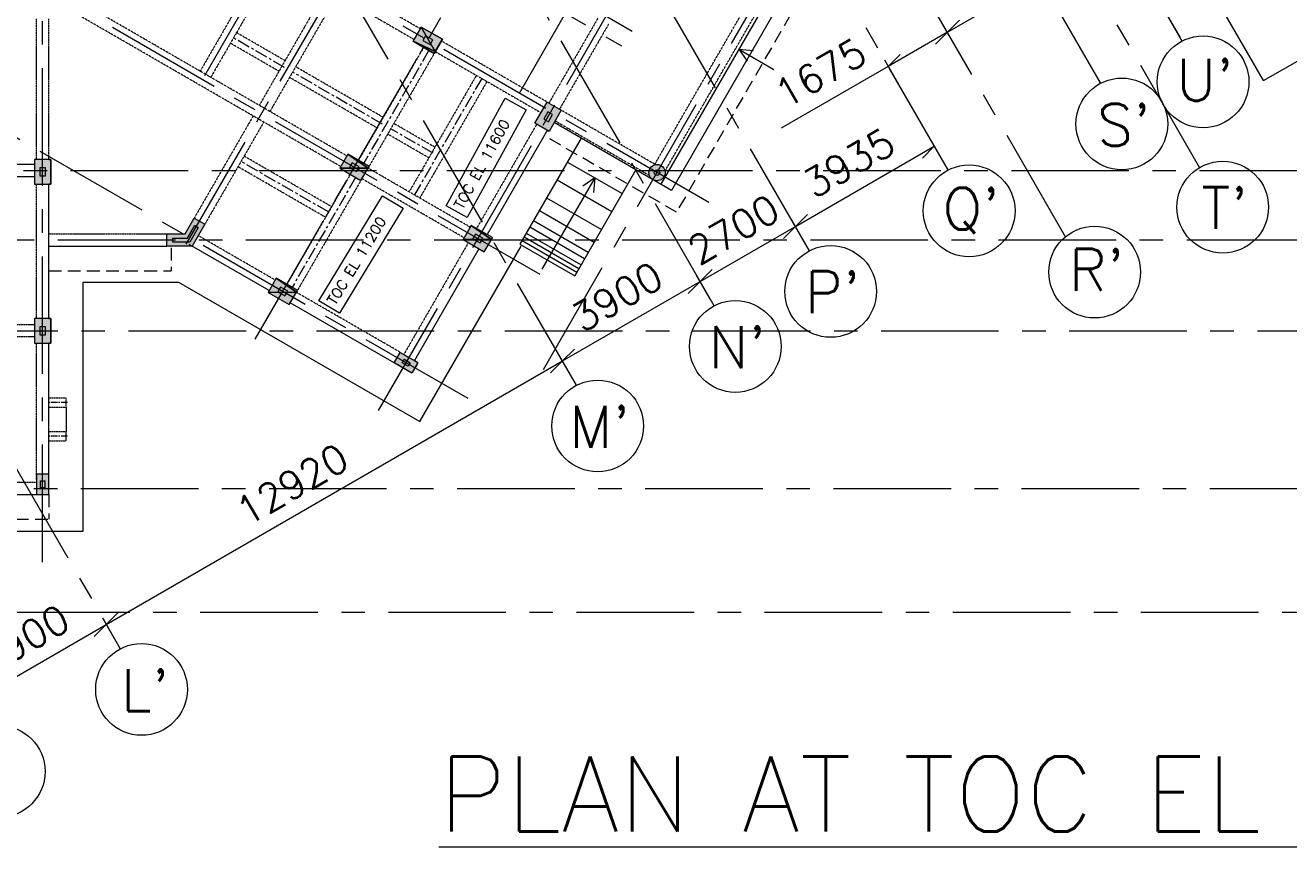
# Model space of a CAD drawing. Header units: millimetres. Extents: x 340192 to 549303, y -616317 to -538642.
# Drawn here: x 455015 to 458373, y -589367 to -587185 of the extents above; entities that cross this region are included whole.
import ezdxf
from ezdxf.enums import TextEntityAlignment as Align
from ezdxf.lldxf.tags import DXFTag

# ---------------------------------------------------------------- set-up
doc = ezdxf.new("R2010")
doc.units = ezdxf.units.MM
doc.header["$LTSCALE"] = 250
doc.header["$MEASUREMENT"] = 0
for name, pattern in [('( Center )', [2, 1.25, -0.25, 0.25, -0.25]), ('__CENTER__0', [2000, 1250, -250, 250, -250]), ('__HIDDEN__2', [375, 250, -125]), ('__HIDDEN__3', [375, 250, -125]), ('HIDDEN', [375, 250, -125]), ('HIDDENX2', [0.75, 0.5, -0.25])]:
    doc.linetypes.add(name, pattern=pattern)
doc.layers.get('DEFPOINTS').update_dxf_attribs({"lineweight": 0})
for name, color, linetype, lineweight in [('AR-PLTH-PROTCN', 5, 'Continuous', 0), ('AR-PROJ-ABV', 4, 'HIDDENX2', 0), ('CIVIL_SHADE', 25, 'Continuous', 0), ('CV-AB-CJ', 2, 'Continuous', 0), ('CV-AB-TITLE', 6, 'Continuous', 0), ('CV-CB-BEAM', 7, 'Continuous', 0), ('CV-CB-CIVIL', 70, 'Continuous', 0), ('CV-CB-COLUMN', 3, 'Continuous', 0), ('CV-CB-SHADE', 25, 'Continuous', 0), ('CV-COL', 3, 'Continuous', 0), ('CV-ELE', 4, 'Continuous', 0), ('CV-GRID_LINE', 8, 'CENTER', 0), ('CV-GRID_NO', 6, 'Continuous', 0), ('CV-MISC', 3, 'Continuous', 0)]:
    doc.layers.add(name, color=color, linetype=linetype, lineweight=lineweight)
doc.styles.add('ROMANS', font='romans.shx')
doc.styles.add('ROMANS_0', font='romans.shx')
doc.styles.add('SIMPLEX', font='romans.shx')
doc.styles.add('Style-romans', font='romans.shx')
tags = doc.linetypes.add('CENTER', pattern=[2, 1.25, -0.25, 0.25, -0.25]).pattern_tags.tags
tags[10:11] = [DXFTag(74, 4), DXFTag(75, 0), DXFTag(340, '0'), DXFTag(46, 1.0), DXFTag(50, 0.0), DXFTag(44, 0.0), DXFTag(45, 0.0)]
tags[8:9] = [DXFTag(74, 4), DXFTag(75, 0), DXFTag(340, '0'), DXFTag(46, 1.0), DXFTag(50, 0.0), DXFTag(44, 0.0), DXFTag(45, 0.0)]
tags[6:7] = [DXFTag(74, 4), DXFTag(75, 0), DXFTag(340, '0'), DXFTag(46, 1.0), DXFTag(50, 0.0), DXFTag(44, 0.0), DXFTag(45, 0.0)]
tags[4:5] = [DXFTag(74, 4), DXFTag(75, 0), DXFTag(340, '0'), DXFTag(46, 1.0), DXFTag(50, 0.0), DXFTag(44, 0.0), DXFTag(45, 0.0)]
doc.dimstyles.new('.15', dxfattribs={"dimtxt": 75, "dimasz": 0.00015, "dimexe": 18.75, "dimexo": 18.75, "dimgap": 37.5, "dimtad": 1, "dimdec": 0, "dimlfac": 9.227778, "dimzin": 0, "dimdsep": 46, "dimtxsty": 'ROMANS_0', "dimblk": 'TICK', "dimcen": 60, "dimclrd": 2, "dimclre": 2, "dimclrt": 3, "dimadec": 0, "dimazin": 0, "dimtfac": 1, "dimtdec": 0, "dimtofl": 0, "dimtmove": 0, "dimatfit": 3, "dimldrblk": 'TICK', "dimfxl": 1, "dimtolj": 1, "dimtzin": 0, "dimlwd": -1, "dimlwe": -1, "dimarcsym": 0})

# ---------------------------------------------------------------- blocks, each defined once
blk = doc.blocks.new('TICK')
at = {"color": 3}
blk.add_line((-289777.747, -77645.713), (0, 0), dxfattribs=at)
blk = doc.blocks.new('*D237')
at = {"layer": 'CV-CB-SHADE', "color": 2, "transparency": 16777216}
for p, q in [((454864.5, -588987.7), (455230.4, -588776.4)), ((455249.2, -588809), (455221, -588760.2)), ((454883.3, -589020.2), (454855.1, -588971.4))]:
    blk.add_line(p, q, dxfattribs=at)
at = {"layer": 'DEFPOINTS', "color": 0, "transparency": 16777216}
for p in [(455230.4, -588776.4), (455258.6, -588825.2), (454892.7, -589036.4)]:
    blk.add_point(p, dxfattribs=at)
at = {"layer": 'CV-CB-SHADE', "color": 2, "transparency": 16777216, "xscale": 0.00015, "yscale": 0.00015, "zscale": 0.00015}
for p, rotation in [((455230.4, -588776.4), 30.00000000006324), ((454864.5, -588987.7), 210.0000000000632)]:
    blk.add_blockref('TICK', p, dxfattribs=dict(at, rotation=rotation))
at = {"layer": 'CV-CB-SHADE', "color": 3, "transparency": 16777216, "insert": (455011.1, -588816.4), "char_height": 75, "attachment_point": 5, "rotation": 30, "style": 'ROMANS_0'}
blk.add_mtext('\\A1;3900', dxfattribs=at)
blk = doc.blocks.new('*D238')
at = {"layer": 'CV-CB-SHADE', "color": 2, "transparency": 16777216}
for p, q in [((455230.4, -588776.3), (456442.5, -588076.5)), ((456463.8, -588113.3), (456433.2, -588060.2)), ((455251.6, -588813.2), (455221, -588760.1))]:
    blk.add_line(p, q, dxfattribs=at)
at = {"layer": 'DEFPOINTS', "color": 0, "transparency": 16777216}
for p in [(456442.5, -588076.5), (456473.2, -588129.6), (455261, -588829.4)]:
    blk.add_point(p, dxfattribs=at)
at = {"layer": 'CV-CB-SHADE', "color": 2, "transparency": 16777216, "xscale": 0.00015, "yscale": 0.00015, "zscale": 0.00015}
for p, rotation in [((456442.5, -588076.5), 30.00000000006295), ((455230.4, -588776.3), 210.0000000000629)]:
    blk.add_blockref('TICK', p, dxfattribs=dict(at, rotation=rotation))
at = {"layer": 'CV-CB-SHADE', "color": 3, "transparency": 16777216, "insert": (455724.3, -588404.5), "char_height": 75, "attachment_point": 5, "rotation": 30, "style": 'ROMANS_0'}
blk.add_mtext('\\A1;12920', dxfattribs=at)
blk = doc.blocks.new('*D239')
at = {"layer": 'CV-CB-SHADE', "color": 0, "transparency": 16777216}
blk.add_line((456442.6, -588076.6), (456808.5, -587865.3), dxfattribs=at)
at = {"layer": 'CV-CB-SHADE', "color": 2, "transparency": 16777216}
for p, q in [((456836.4, -587913.7), (456799.1, -587849.1)), ((456470.5, -588124.9), (456433.2, -588060.3))]:
    blk.add_line(p, q, dxfattribs=at)
at = {"layer": 'DEFPOINTS', "color": 0, "transparency": 16777216}
for p in [(456808.5, -587865.3), (456845.8, -587929.9), (456479.9, -588141.2)]:
    blk.add_point(p, dxfattribs=at)
at = {"layer": 'CV-CB-SHADE', "color": 0, "transparency": 16777216, "xscale": 0.00015, "yscale": 0.00015, "zscale": 0.00015}
for p, rotation in [((456808.5, -587865.3), 30.00000000006139), ((456442.6, -588076.6), 210.0000000000614)]:
    blk.add_blockref('TICK', p, dxfattribs=dict(at, rotation=rotation))
at = {"layer": 'CV-CB-SHADE', "color": 3, "transparency": 16777216, "insert": (456588, -587906), "char_height": 75, "attachment_point": 5, "rotation": 30, "style": 'ROMANS_0'}
blk.add_mtext('\\A1;3900', dxfattribs=at)
blk = doc.blocks.new('*D240')
at = {"layer": 'CV-CB-SHADE', "color": 2, "transparency": 16777216}
for p, q in [((457089.7, -587767.4), (457052.4, -587702.8)), ((456836.4, -587913.7), (456799.1, -587849.1))]:
    blk.add_line(p, q, dxfattribs=at)
at = {"layer": 'CV-CB-SHADE', "color": 0, "transparency": 16777216}
blk.add_line((456808.5, -587865.3), (457061.8, -587719.1), dxfattribs=at)
at = {"layer": 'DEFPOINTS', "color": 0, "transparency": 16777216}
for p in [(457061.8, -587719.1), (457099.1, -587783.7), (456845.8, -587929.9)]:
    blk.add_point(p, dxfattribs=at)
at = {"layer": 'CV-CB-SHADE', "color": 0, "transparency": 16777216, "xscale": 0.00015, "yscale": 0.00015, "zscale": 0.00015}
for p, rotation in [((457061.8, -587719.1), 29.99999999837793), ((456808.5, -587865.3), 209.999999998378)]:
    blk.add_blockref('TICK', p, dxfattribs=dict(at, rotation=rotation))
at = {"layer": 'CV-CB-SHADE', "color": 3, "transparency": 16777216, "insert": (456897.7, -587727.2), "char_height": 75, "attachment_point": 5, "rotation": 30, "style": 'ROMANS_0'}
blk.add_mtext('\\A1;2700', dxfattribs=at)
blk = doc.blocks.new('*D241')
at = {"layer": 'CV-CB-SHADE', "color": 0, "transparency": 16777216}
blk.add_line((457061.8, -587719.1), (457431, -587505.9), dxfattribs=at)
at = {"layer": 'CV-CB-SHADE', "color": 2, "transparency": 16777216}
for p, q in [((457458.9, -587554.3), (457421.6, -587489.7)), ((457089.7, -587767.4), (457052.4, -587702.8))]:
    blk.add_line(p, q, dxfattribs=at)
at = {"layer": 'DEFPOINTS', "color": 0, "transparency": 16777216}
for p in [(457431, -587505.9), (457468.3, -587570.5), (457099.1, -587783.7)]:
    blk.add_point(p, dxfattribs=at)
at = {"layer": 'CV-CB-SHADE', "color": 0, "transparency": 16777216, "xscale": 0.00015, "yscale": 0.00015, "zscale": 0.00015}
for p, rotation in [((457431, -587505.9), 29.99999999837793), ((457061.8, -587719.1), 209.999999998378)]:
    blk.add_blockref('TICK', p, dxfattribs=dict(at, rotation=rotation))
at = {"layer": 'CV-CB-SHADE', "color": 3, "transparency": 16777216, "insert": (457204.1, -587550.3), "char_height": 75, "attachment_point": 5, "rotation": 30, "style": 'ROMANS_0'}
blk.add_mtext('\\A1;3935', dxfattribs=at)
blk = doc.blocks.new('*D242')
at = {"layer": 'CV-CB-SHADE', "color": 0, "transparency": 16777216}
for p, q in [((457465.7, -587203.1), (457308.5, -587293.8)), ((457308.5, -587293.8), (457023.8, -587458.2))]:
    blk.add_line(p, q, dxfattribs=at)
at = {"layer": 'CV-CB-SHADE', "color": 2, "transparency": 16777216}
for p, q in [((457493.6, -587251.5), (457456.3, -587186.9)), ((457336.5, -587342.2), (457299.2, -587277.6))]:
    blk.add_line(p, q, dxfattribs=at)
at = {"layer": 'DEFPOINTS', "color": 0, "transparency": 16777216}
for p in [(457465.7, -587203.1), (457503, -587267.7), (457345.8, -587358.4)]:
    blk.add_point(p, dxfattribs=at)
at = {"layer": 'CV-CB-SHADE', "color": 0, "transparency": 16777216, "xscale": 0.00015, "yscale": 0.00015, "zscale": 0.00015}
for p, rotation in [((457465.7, -587203.1), 29.99999999837793), ((457308.5, -587293.8), 209.999999998378)]:
    blk.add_blockref('TICK', p, dxfattribs=dict(at, rotation=rotation))
at = {"layer": 'CV-CB-SHADE', "color": 3, "transparency": 16777216, "insert": (457128.6, -587311.1), "char_height": 75, "attachment_point": 5, "rotation": 30, "style": 'ROMANS_0'}
blk.add_mtext('\\A1;1675', dxfattribs=at)
blk = doc.blocks.new('*D243')
at = {"layer": 'CV-CB-SHADE', "color": 0, "transparency": 16777216}
blk.add_line((457465.7, -587203.1), (457712.4, -587060.6), dxfattribs=at)
at = {"layer": 'CV-CB-SHADE', "color": 2, "transparency": 16777216}
for p, q in [((457740.4, -587109), (457703.1, -587044.4)), ((457493.6, -587251.5), (457456.3, -587186.9))]:
    blk.add_line(p, q, dxfattribs=at)
at = {"layer": 'DEFPOINTS', "color": 0, "transparency": 16777216}
for p in [(457712.4, -587060.6), (457749.7, -587125.3), (457503, -587267.7)]:
    blk.add_point(p, dxfattribs=at)
at = {"layer": 'CV-CB-SHADE', "color": 0, "transparency": 16777216, "xscale": 0.00015, "yscale": 0.00015, "zscale": 0.00015}
for p, rotation in [((457712.4, -587060.6), 29.99999999837793), ((457465.7, -587203.1), 209.999999998378)]:
    blk.add_blockref('TICK', p, dxfattribs=dict(at, rotation=rotation))
at = {"layer": 'CV-CB-SHADE', "color": 3, "transparency": 16777216, "insert": (457551.6, -587066.9), "char_height": 75, "attachment_point": 5, "rotation": 30, "style": 'ROMANS_0'}
blk.add_mtext('\\A1;2630', dxfattribs=at)

msp = doc.modelspace()

# ---------------------------------------------------------------- hatches: boundary and pattern name
at = {"layer": 'CIVIL_SHADE', "linetype": 'Continuous', "ltscale": 1.168052}
msp.add_hatch(color=256, dxfattribs=at).paths.add_polyline_path([(456101.99, -587259.34), (456045.7, -587226.84), (456067.37, -587189.31), (456123.66, -587221.81)])
at = {"layer": 'CV-CB-SHADE', "ltscale": 0.108333, "extrusion": (0, 0, -1)}
for points in [[(-456101.99, -587259.34), (-456123.66, -587221.81), (-456067.37, -587189.31), (-456045.7, -587226.84)], [(-456101.99, -587259.34), (-456123.66, -587221.81), (-456067.37, -587189.31), (-456045.7, -587226.84)], [(-456406.97, -587466.69), (-456439.47, -587410.39), (-456401.94, -587388.73), (-456369.44, -587445.02)], [(-455082.97, -587606.46), (-455082.97, -587541.46), (-455039.64, -587541.46), (-455039.64, -587606.46)], [(-455082.97, -587606.46), (-455082.97, -587541.46), (-455039.64, -587541.46), (-455039.64, -587606.46)], [(-455906.99, -587597.08), (-455928.66, -587559.56), (-455872.37, -587527.06), (-455850.7, -587564.58)], [(-456234.89, -587786.4), (-456256.56, -587748.87), (-456200.26, -587716.37), (-456178.6, -587753.9)], [(-455716.55, -587926.94), (-455738.22, -587889.41), (-455681.92, -587856.91), (-455660.26, -587894.44)], [(-455082.97, -588028.96), (-455082.97, -587963.96), (-455039.64, -587963.96), (-455039.64, -588028.96)], [(-455082.97, -588028.96), (-455082.97, -587963.96), (-455039.64, -587963.96), (-455039.64, -588028.96)], [(-456042.46, -588108.85), (-456058.71, -588080.71), (-456011.81, -588053.62), (-455995.56, -588081.77)], [(-455077.56, -588431.41), (-455077.56, -588377.25), (-455045.06, -588377.25), (-455045.06, -588431.41)]]:
    msp.add_hatch(color=25, dxfattribs=at).paths.add_polyline_path(points)
at = {"layer": 'CV-CB-SHADE', "ltscale": 0.000135417}
msp.add_hatch(color=25, dxfattribs=at).paths.add_polyline_path([(456715.7, -587576.13, 1), (456672.37, -587576.13, 1)])
at = {"layer": 'CV-CB-SHADE', "linetype": 'Continuous', "ltscale": 0.108333, "extrusion": (0, 0, -1)}
msp.add_hatch(color=25, dxfattribs=at).paths.add_polyline_path([(-455458.44, -587771.66), (-455492.2, -587713.2), (-455464.05, -587696.95), (-455439.68, -587739.16), (-455390.93, -587739.16), (-455390.93, -587771.66)])
msp.add_hatch(color=25, dxfattribs=at).paths.add_polyline_path([(-455458.44, -587771.66), (-455492.2, -587713.2), (-455464.05, -587696.95), (-455439.68, -587739.16), (-455390.93, -587739.16), (-455390.93, -587771.66)])

# ---------------------------------------------------------------- linework, layer by layer
at = {"layer": 'AR-PLTH-PROTCN', "color": 21, "ltscale": 0.000108333}
for p, q in [((456063.91, -588237.46, -232618.36), (456333.12, -587771.18, -232618.36)), ((455169.1, -588528.91, -232618.36), (455169.1, -587867, -232618.36)), ((455169.1, -587867, -232618.36), (455422.24, -587867, -232618.36)), ((455422.24, -587867, -232618.36), (456063.91, -588237.46, -232618.36)), ((454248.81, -588528.91, -232618.36), (455169.1, -588528.91, -232618.36))]:
    msp.add_line(p, q, dxfattribs=at)
at = {"layer": 'AR-PROJ-ABV', "linetype": '__HIDDEN__2', "ltscale": 0.000541667}
for p, q in [((457200.97, -586893.09, -232618.36), (456745.97, -587681.18, -232618.36)), ((456745.97, -587681.18, -232618.36), (456394.15, -587478.05, -232618.36)), ((455403.23, -587775.56, -232618.36), (455403.23, -587836.66, -232618.36)), ((455077.56, -587836.66, -232618.36), (455403.23, -587836.66, -232618.36)), ((455077.56, -588431.41, -232618.36), (455077.56, -588496.41, -232618.36)), ((453923.81, -588496.41, -232618.36), (455077.56, -588496.41, -232618.36))]:
    msp.add_line(p, q, dxfattribs=at)
at = {"layer": 'CV-AB-CJ', "color": 2, "ltscale": 0.108333, "elevation": -232618.36, "flags": 128}
msp.add_lwpolyline([(455452.18, -587760.83), (455407.18, -587760.83), (455407.18, -587750), (455445.93, -587750), (455465.31, -587716.44), (455474.69, -587721.85), (455452.18, -587760.83)], dxfattribs=at)
at = {"layer": 'CV-AB-CJ', "color": 2, "ltscale": 0.000135417}
msp.add_circle((456694.03, -587576.13, -232618.36), 7.22, dxfattribs=at)
for points in [[(456090.73, -587235.85, -232618.36), (456097.88, -587223.3, -232618.36), (456079.05, -587212.58, -232618.36), (456071.9, -587225.13, -232618.36)], [(456392.92, -587433.76, -232618.36), (456405.47, -587440.9, -232618.36), (456416.19, -587422.08, -232618.36), (456403.64, -587414.93, -232618.36)], [(455068.53, -587563.12, -232618.36), (455054.08, -587563.12, -232618.36), (455054.08, -587584.79, -232618.36), (455068.53, -587584.79, -232618.36)], [(455895.73, -587573.6, -232618.36), (455902.88, -587561.05, -232618.36), (455884.05, -587550.33, -232618.36), (455876.9, -587562.88, -232618.36)], [(456223.63, -587762.92, -232618.36), (456230.77, -587750.36, -232618.36), (456211.95, -587739.64, -232618.36), (456204.8, -587752.19, -232618.36)], [(455705.29, -587903.46, -232618.36), (455712.43, -587890.9, -232618.36), (455693.61, -587880.18, -232618.36), (455686.46, -587892.74, -232618.36)], [(455068.53, -587985.62, -232618.36), (455054.08, -587985.62, -232618.36), (455054.08, -588007.29, -232618.36), (455068.53, -588007.29, -232618.36)]]:
    msp.add_3dface(points, dxfattribs=at)
at = {"layer": 'CV-AB-CJ', "color": 2, "ltscale": 0.108333}
for points in [[(456037.66, -588081.06, -232618.36), (456032.25, -588090.44, -232618.36), (456016.61, -588081.42, -232618.36), (456022.03, -588072.03, -232618.36)], [(455055.89, -588395.29, -232618.36), (455066.72, -588395.29, -232618.36), (455066.72, -588413.38, -232618.36), (455055.89, -588413.38, -232618.36)]]:
    msp.add_3dface(points, dxfattribs=at)
at = {"layer": 'CV-CB-BEAM', "linetype": 'HIDDEN', "ltscale": 4.33333e-07}
for p, q in [((456688.09, -587553.94, -232618.36), (457061.84, -586906.58, -232618.36)), ((456715.27, -587571.85, -232618.36), (457090.94, -586921.17, -232618.36)), ((455655.88, -587001.77, -232618.36), (455479.84, -587306.69, -232618.36)), ((456064.66, -587194, -232618.36), (455717.06, -586993.31, -232618.36)), ((455684.02, -587018.02, -232618.36), (455507.98, -587322.94, -232618.36)), ((455700.81, -587021.46, -232618.36), (456048.41, -587222.14, -232618.36)), ((455815.73, -587087.81, -232618.36), (455636.98, -587397.41, -232618.36)), ((455843.88, -587104.06, -232618.36), (455665.13, -587413.66, -232618.36)), ((455853.41, -587559.89, -232618.36), (455122.55, -587137.94, -232618.36)), ((455869.66, -587531.75, -232618.36), (455138.8, -587109.79, -232618.36)), ((455045.06, -587541.46, -232618.36), (455045.06, -587167.71, -232618.36)), ((455077.56, -587541.46, -232618.36), (455077.56, -587167.71, -232618.36)), ((456536.63, -587166.27, -232618.36), (456406.63, -587391.44, -232618.36)), ((455705.51, -587278.73, -232618.36), (455576.5, -587204.25, -232618.36)), ((456564.77, -587182.52, -232618.36), (456434.77, -587407.69, -232618.36)), ((455689.26, -587306.88, -232618.36), (455560.25, -587232.4, -232618.36)), ((456401.94, -587388.73, -232618.36), (456120.95, -587226.5, -232618.36)), ((456073.84, -587243.09, -232618.36), (455900.51, -587543.31, -232618.36)), ((456104.7, -587254.64, -232618.36), (455928.66, -587559.56, -232618.36)), ((456104.7, -587254.64, -232618.36), (456385.69, -587416.87, -232618.36)), ((455966.32, -587429.32, -232618.36), (455733.65, -587294.98, -232618.36)), ((455950.07, -587457.46, -232618.36), (455717.4, -587323.13, -232618.36)), ((456214, -587317.75, -232618.36), (456035.25, -587627.35, -232618.36)), ((456242.14, -587334, -232618.36), (456063.39, -587643.6, -232618.36)), ((456688.09, -587553.94, -232618.36), (456434.77, -587407.69, -232618.36)), ((455620.73, -587425.56, -232618.36), (455464.05, -587696.95, -232618.36)), ((456423.22, -587438.54, -232618.36), (456673.5, -587583.04, -232618.36)), ((455648.88, -587441.81, -232618.36), (455492.12, -587713.33, -232618.36)), ((456087.52, -587536.82, -232618.36), (455978.22, -587473.71, -232618.36)), ((456103.77, -587508.67, -232618.36), (455994.47, -587445.57, -232618.36)), ((456374.13, -587447.73, -232618.36), (456214.34, -587724.49, -232618.36)), ((455829.28, -587666.68, -232618.36), (455596.61, -587532.35, -232618.36)), ((454687.56, -587554.01, -232618.36), (455039.64, -587554.01, -232618.36)), ((455813.03, -587694.83, -232618.36), (455580.36, -587560.49, -232618.36)), ((456197.56, -587721.06, -232618.36), (455925.95, -587564.25, -232618.36)), ((454687.56, -587586.51, -232618.36), (455039.64, -587586.51, -232618.36)), ((455045.06, -587963.96, -232618.36), (455045.06, -587606.46, -232618.36)), ((455878.84, -587580.83, -232618.36), (455707.36, -587877.85, -232618.36)), ((455906.99, -587597.08, -232618.36), (455730.95, -587902, -232618.36)), ((456181.31, -587749.21, -232618.36), (455909.7, -587592.39, -232618.36)), ((455077.56, -587739.16, -232618.36), (455390.93, -587739.16, -232618.36)), ((455679.22, -587861.6, -232618.36), (455474.69, -587743.52, -232618.36)), ((456192.67, -587762.02, -232618.36), (456021.19, -588059.04, -232618.36)), ((456011.81, -588053.62, -232618.36), (455735.51, -587894.1, -232618.36)), ((455039.64, -587980.21, -232618.36), (454687.56, -587980.21, -232618.36)), ((455039.64, -588012.71, -232618.36), (454687.56, -588012.71, -232618.36)), ((455045.06, -588391.87, -232618.36), (455045.06, -588028.96, -232618.36)), ((454703.81, -588398.91, -232618.36), (455045.06, -588398.91, -232618.36))]:
    msp.add_line(p, q, dxfattribs=at)
at = {"layer": 'CV-CB-BEAM', "linetype": 'Continuous', "ltscale": 0.000108333}
for p, q in [((456402.27, -587463.98, -232618.36), (456242.48, -587740.74, -232618.36)), ((455077.56, -587963.96, -232618.36), (455077.56, -587606.46, -232618.36)), ((455077.56, -587771.77, -232618.36), (455390.93, -587771.77, -232618.36)), ((455662.97, -587889.75, -232618.36), (455450.45, -587767.05, -232618.36)), ((456220.82, -587778.27, -232618.36), (456049.33, -588075.29, -232618.36)), ((455995.56, -588081.77, -232618.36), (455719.26, -587922.25, -232618.36)), ((455077.56, -588391.87, -232618.36), (455077.56, -588028.96, -232618.36)), ((454703.81, -588431.41, -232618.36), (455045.06, -588431.41, -232618.36))]:
    msp.add_line(p, q, dxfattribs=at)
at = {"layer": 'CV-CB-BEAM', "linetype": 'HIDDEN', "ltscale": 5.41667e-07}
for p, q in [((455077.56, -588174.12, -232618.36), (455123.6, -588174.12, -232618.36)), ((455123.6, -588199.04, -232618.36), (455123.6, -588174.12, -232618.36)), ((455077.56, -588199.04, -232618.36), (455123.6, -588199.04, -232618.36)), ((455077.56, -588264.04, -232618.36), (455123.6, -588264.04, -232618.36)), ((455123.6, -588288.96, -232618.36), (455123.6, -588264.04, -232618.36)), ((455077.56, -588288.96, -232618.36), (455123.6, -588288.96, -232618.36))]:
    msp.add_line(p, q, dxfattribs=at)
at = {"layer": 'CV-CB-CIVIL', "ltscale": 0.000108333}
for p, q in [((457118.69, -586889.37, -232618.36), (456704.31, -587607.09, -232618.36)), ((457146.83, -586905.62, -232618.36), (456732.46, -587623.34, -232618.36)), ((456732.46, -587623.34, -232618.36), (456420.51, -587443.23, -232618.36)), ((456329.78, -587766.13, -232618.36), (456475.2, -587850.08, -232618.36))]:
    msp.add_line(p, q, dxfattribs=at)
at = {"layer": 'CV-CB-CIVIL', "linetype": 'Continuous', "ltscale": 0.000108333}
for p, q in [((456492.28, -587484.67, -232618.36), (456329.78, -587766.13, -232618.36)), ((456637.7, -587568.63, -232618.36), (456475.2, -587850.08, -232618.36)), ((455123.6, -588199.04, -232618.36), (455123.6, -588264.04, -232618.36))]:
    msp.add_line(p, q, dxfattribs=at)
at = {"layer": 'CV-CB-CIVIL', "color": 2, "ltscale": 0.000108333}
for p, q in [((456455.74, -587547.96, -232618.36), (456601.16, -587631.91, -232618.36)), ((456428.24, -587595.59, -232618.36), (456573.66, -587679.55, -232618.36)), ((456400.73, -587643.23, -232618.36), (456546.15, -587727.19, -232618.36)), ((456365.82, -587703.7, -232618.36), (456511.24, -587787.66, -232618.36)), ((456381.42, -587676.68, -232618.36), (456526.84, -587760.63, -232618.36)), ((456346.69, -587736.83, -232618.36), (456492.11, -587820.79, -232618.36)), ((456356.26, -587720.27, -232618.36), (456501.68, -587804.22, -232618.36)), ((456335.43, -587756.34, -232618.36), (456480.85, -587840.3, -232618.36)), ((456341.08, -587746.55, -232618.36), (456486.5, -587830.51, -232618.36))]:
    msp.add_line(p, q, dxfattribs=at)
at = {"layer": 'CV-CB-COLUMN', "color": 8, "linetype": '__CENTER__0', "ltscale": 0.000108333}
for p, q in [((455703.95, -587296.6, -232618.36), (455565.1, -587216.43, -232618.36)), ((456087.92, -587251.21, -232618.36), (455914.58, -587551.43, -232618.36)), ((455964.77, -587447.18, -232618.36), (455725.53, -587309.06, -232618.36)), ((456228.07, -587325.87, -232618.36), (456049.32, -587635.48, -232618.36)), ((456098.93, -587524.64, -232618.36), (455986.34, -587459.64, -232618.36)), ((455821.16, -587680.75, -232618.36), (455588.48, -587546.42, -232618.36)), ((455892.92, -587588.96, -232618.36), (455724.14, -587881.29, -232618.36))]:
    msp.add_line(p, q, dxfattribs=at)
at = {"layer": 'CV-CB-COLUMN', "color": 8, "linetype": '__CENTER__0', "ltscale": 5.41667e-05}
for p, q in [((455127.39, -588186.58, -232618.36), (455077.56, -588186.58, -232618.36)), ((455127.39, -588276.5, -232618.36), (455077.56, -588276.5, -232618.36))]:
    msp.add_line(p, q, dxfattribs=at)
at = {"layer": 'CV-CB-COLUMN', "color": 3, "ltscale": 0.000135417, "elevation": -232618.36, "flags": 128}
for points in [[(455077.56, -587541.46), (455082.97, -587541.46), (455082.97, -587606.46), (455077.56, -587606.46)], [(455458.44, -587771.66), (455390.93, -587771.66), (455390.93, -587739.16), (455439.68, -587739.16), (455464.05, -587696.95), (455492.2, -587713.2), (455458.44, -587771.66)], [(455077.56, -587963.96), (455082.97, -587963.96), (455082.97, -588028.96), (455077.56, -588028.96)]]:
    msp.add_lwpolyline(points, dxfattribs=at)
at = {"layer": 'CV-CB-COLUMN', "linetype": 'Continuous', "ltscale": 0.000108333}
msp.add_circle((456694.03, -587576.13, -232618.36), 21.67, dxfattribs=at)
at = {"layer": 'CV-CB-COLUMN', "color": 3, "ltscale": 0.000135417}
msp.add_circle((456694.03, -587576.13, -232618.36), 21.67, dxfattribs=at)
for points in [[(456045.7, -587226.84, -232618.36), (456067.37, -587189.31, -232618.36), (456123.66, -587221.81, -232618.36), (456101.99, -587259.34, -232618.36)], [(456401.94, -587388.73, -232618.36), (456439.47, -587410.39, -232618.36), (456406.97, -587466.69, -232618.36), (456369.44, -587445.02, -232618.36)], [(455082.97, -587541.46, -232618.36), (455039.64, -587541.46, -232618.36), (455039.64, -587606.46, -232618.36), (455082.97, -587606.46, -232618.36)], [(455082.97, -587963.96, -232618.36), (455039.64, -587963.96, -232618.36), (455039.64, -588028.96, -232618.36), (455082.97, -588028.96, -232618.36)], [(455995.56, -588081.77, -232618.36), (456011.81, -588053.62, -232618.36), (456058.71, -588080.71, -232618.36), (456042.46, -588108.85, -232618.36)], [(455077.56, -588377.25, -232618.36), (455045.06, -588377.25, -232618.36), (455045.06, -588431.41, -232618.36), (455077.56, -588431.41, -232618.36)]]:
    msp.add_3dface(points, dxfattribs=at)
at = {"layer": 'CV-COL', "linetype": '__HIDDEN__3', "ltscale": 0.0001625}
msp.add_3dface([(455995.56, -588081.77, -232618.36), (456011.81, -588053.62, -232618.36), (456058.71, -588080.71, -232618.36), (456042.46, -588108.85, -232618.36)], dxfattribs=at)
at = {"layer": 'CV-ELE', "color": 2, "ltscale": 0.067708}
for points in [[(456133.22, -587664.22, -232618.36), (456290.53, -587378.35, -232618.36), (456346.66, -587409.24, -232618.36), (456189.35, -587695.1, -232618.36)], [(455795.65, -587916.59, -232618.36), (455964.71, -587637.51, -232618.36), (456019.5, -587670.71, -232618.36), (455850.44, -587949.78, -232618.36)]]:
    msp.add_3dface(points, dxfattribs=at)
at = {"layer": 'CV-GRID_LINE', "linetype": '( Center )'}
for p, q in [((455061.31, -588611.12, -232618.36), (455061.31, -581620.74, -232618.36)), ((458306.06, -587331.59, -232618.36), (455967.6, -583281.26, -232618.36)), ((457872.18, -587337.34, -232618.36), (455595.56, -583394.12, -232618.36)), ((457780.56, -587748.49, -232618.36), (455425.06, -583668.64, -232618.36)), ((455492.01, -587318.09, -232618.36), (457525.86, -583795.37, -232618.36)), ((455442.8, -587766.25, -232618.36), (457678.94, -583893.14, -232618.36)), ((455954.12, -588207.71, -232618.36), (458423.26, -583931.02, -232618.36)), ((455650.68, -587976.02, -232618.36), (457929.75, -584028.56, -232618.36)), ((451343.37, -584149.18, -232618.36), (456627.62, -587200.04, -232618.36)), ((457468.29, -587570.53, -232618.36), (455477.66, -584122.67, -232618.36)), ((456328.14, -587364.88, -232618.36), (458172.09, -584171.07, -232618.36)), ((451362.13, -584215.05, -232618.36), (456599.8, -587239.02, -232618.36)), ((457099.11, -587783.67, -232618.36), (455097.08, -584316.06, -232618.36)), ((456845.79, -587929.92, -232618.36), (454770.9, -584336.1, -232618.36)), ((456392.24, -588098.86, -232618.36), (458539.11, -584380.37, -232618.36)), ((456831.39, -587655.43, -232618.36), (451197.12, -584402.49, -232618.36)), ((456383.47, -587847.16, -232618.36), (451002.12, -584740.24, -232618.36)), ((458136.09, -587562.62, -232618.36), (456548.93, -584813.57, -232618.36)), ((456479.9, -588141.17, -232618.36), (454684.27, -585031.06, -232618.36)), ((456191.7, -588176.25, -232618.36), (450811.68, -585070.09, -232618.36)), ((453472.09, -585730.92, -232618.36), (455267.71, -588841.03, -232618.36)), ((457998.82, -587070.28, -232618.36), (458083.26, -587216.53, -232618.36)), ((457998.82, -587070.28, -232618.36), (458089.71, -587227.7, -232618.36)), ((455626.22, -588018.39, -232618.36), (456073.84, -587243.09, -232618.36)), ((458306.06, -587331.59, -232618.36), (458408.34, -587272.54, -232618.36)), ((453135.67, -587570.16, -232618.36), (458872.24, -587570.16, -232618.36)), ((458914.12, -587755.41, -232618.36), (454961.13, -587755.41, -232618.36)), ((452289.45, -587996.46, -232618.36), (458914.12, -587996.46, -232618.36)), ((452662.87, -588415.16, -232618.36), (458914.12, -588415.16, -232618.36)), ((452980.07, -588743.96, -232618.36), (458914.12, -588743.96, -232618.36))]:
    msp.add_line(p, q, dxfattribs=at)
at = {"layer": 'CV-GRID_NO', "ltscale": 0.000216667}
for centre in [(458145.14, -587335.04, -232618.36), (457929.35, -587446.85, -232618.36), (457523.55, -587677.75, -232618.36), (458197.37, -587667.97, -232618.36), (457857.04, -587840.44, -232618.36), (457155.45, -587891.74, -232618.36), (456902.14, -588037.99, -232618.36), (456536.24, -588249.24, -232618.36), (455324.06, -588949.1, -232618.36), (454945.95, -589167.1, -232618.36)]:
    msp.add_circle(centre, 121.88, dxfattribs=at)
at = {"layer": 'CV-MISC', "ltscale": 0.000180556}
for p, q in [((456911.5, -587248.23, -232618.36), (457004.22, -587301.76, -232618.36)), ((456911.5, -587248.23, -232618.36), (456933.94, -587280.26, -232618.36)), ((456911.5, -587248.23, -232618.36), (456950.46, -587251.64, -232618.36)), ((456528.45, -587589.93, -232618.36), (456388.19, -587832.88, -232618.36)), ((456528.45, -587589.93, -232618.36), (456496.42, -587612.38, -232618.36)), ((456528.45, -587589.93, -232618.36), (456525.03, -587628.89, -232618.36))]:
    msp.add_line(p, q, dxfattribs=at)

# ---------------------------------------------------------------- texts
at = {"layer": 'CV-AB-TITLE', "color": 6, "linetype": 'Continuous', "style": 'SIMPLEX'}
msp.add_text('%%uPLAN AT TOC EL 11750%%U', height=200, dxfattribs=at).set_placement((457703.81, -589327.03, -33382.91), align=Align.CENTER)
at = {"layer": 'CV-ELE', "color": 4, "style": 'ROMANS'}
for s, rotation, p in [('TOC EL 11600', 61.17637, (456177.2, -587675.48, -232618.36)), ('TOC EL 11200', 58.79322, (455839.13, -587929.67, -232618.36))]:
    msp.add_text(s, height=27.0833, rotation=rotation, dxfattribs=at).set_placement(p)
at = {"layer": 'CV-GRID_NO', "style": 'Style-romans'}
for s, p in [("U'", (458150.91, -587329.55, -232618.36)), ("S'", (457935.12, -587449.01, -232618.36)), ("Q'", (457529.33, -587671.88, -232618.36)), ("T'", (458203.14, -587670.13, -232618.36)), ("R'", (457862.81, -587834.57, -232618.36)), ("P'", (457161.22, -587893.91, -232618.36)), ("N'", (456907.91, -588040.16, -232618.36)), ("M'", (456542.01, -588251.41, -232618.36)), ("L'", (455334.03, -588951.26, -232618.36))]:
    msp.add_text(s, height=111.429, dxfattribs=at).set_placement(p, align=Align.MIDDLE_CENTER)

# ---------------------------------------------------------------- dimensions: what is measured, and where the dimension line sits
at = {"layer": 'CV-CB-SHADE', "color": 2}
for base, p1, p2, override, picture, middle in [((457712.43, -587060.65, -232618.36), (457502.98, -587267.71, -232618.36), (457749.73, -587125.25, -232618.36), {"dimtxt": 75, "dimasz": 0.00015, "dimexe": 18.75, "dimexo": 18.75, "dimgap": 37.5, "dimlfac": 9.230769, "dimblk": 'TICK', "dimcen": 60, "dimdle": 0, "dimclrd": 0, "dimclre": 2, "dimclrt": 3, "dimlwe": 65535}, '*D243', (457589.06, -587131.88, -232618.36)), ((457465.68, -587203.11, -232618.36), (457345.83, -587358.44, -232618.36), (457502.98, -587267.71, -232618.36), {"dimtxt": 75, "dimasz": 0.00015, "dimexe": 18.75, "dimexo": 18.75, "dimgap": 37.5, "dimlfac": 9.230769, "dimblk": 'TICK', "dimcen": 60, "dimdle": 0, "dimclrd": 0, "dimclre": 2, "dimclrt": 3, "dimlwe": 65535}, '*D242', (457166.11, -587376.06, -232618.36)), ((457430.99, -587505.92, -232618.36), (457099.11, -587783.67, -232618.36), (457468.29, -587570.53, -232618.36), {"dimtxt": 75, "dimasz": 0.00015, "dimexe": 18.75, "dimexo": 18.75, "dimgap": 37.5, "dimlfac": 9.230769, "dimblk": 'TICK', "dimcen": 60, "dimdle": 0, "dimclrd": 0, "dimclre": 2, "dimclrt": 3, "dimlwe": 65535}, '*D241', (457241.63, -587615.25, -232618.36)), ((457061.81, -587719.07, -232618.36), (456845.79, -587929.92, -232618.36), (457099.11, -587783.67, -232618.36), {"dimtxt": 75, "dimasz": 0.00015, "dimexe": 18.75, "dimexo": 18.75, "dimgap": 37.5, "dimlfac": 9.230769, "dimblk": 'TICK', "dimcen": 60, "dimdle": 0, "dimclrd": 0, "dimclre": 2, "dimclrt": 3, "dimlwe": 65535}, '*D240', (456935.15, -587792.2, -232618.36)), ((456808.49, -587865.32, -232618.36), (456479.9, -588141.17, -232618.36), (456845.79, -587929.92, -232618.36), {"dimtxt": 75, "dimasz": 0.00015, "dimexe": 18.75, "dimexo": 18.75, "dimgap": 37.5, "dimlfac": 9.230769, "dimblk": 'TICK', "dimcen": 60, "dimdle": 0, "dimclrd": 0, "dimclre": 2, "dimclrt": 3, "dimlwe": 65535}, '*D239', (456625.55, -587970.95, -232618.36)), ((456442.53, -588076.46, -232618.36), (455261.02, -588829.44, -232618.36), (456473.2, -588129.58, -232618.36), {"dimtxt": 75, "dimasz": 0.00015, "dimexe": 18.75, "dimexo": 18.75, "dimgap": 37.5, "dimlfac": 9.230769, "dimcen": 60, "dimdle": 0, "dimlwe": 65535}, '*D238', (455761.82, -588469.46, -232618.36)), ((455230.42, -588776.42, -232618.36), (454892.68, -589036.44, -232618.36), (455258.57, -588825.19, -232618.36), {"dimtxt": 75, "dimasz": 0.00015, "dimexe": 18.75, "dimexo": 18.75, "dimgap": 37.5, "dimlfac": 9.230769, "dimcen": 60, "dimdle": 0, "dimlwe": 65535}, '*D237', (455048.63, -588881.38, -232618.36))]:
    dim = msp.add_linear_dim(base=base, p1=p1, p2=p2, angle=30, dimstyle='.15', override=override, dxfattribs=at)
    dim.commit()
    dim.dimension.update_dxf_attribs({"geometry": picture, "text_midpoint": middle, "dimtype": 160})

# ---------------------------------------------------------------- meshes
at = {"layer": 'CV-CB-SHADE', "color": 25}
mesh = msp.add_polyface(dxfattribs=at)
corners = [(456101.99, -587259.34, -333382.72), (456104.7, -587254.64, -333382.72), (456104.7, -587254.64, -232618.36), (456123.66, -587221.81, -232618.36), (456067.37, -587189.31, -232618.36), (456045.7, -587226.84, -232618.36), (456101.99, -587259.34, -232618.36)]
mesh.append_faces([[corners[k] for k in face] for face in [(1, 6, 0), (4, 2, 3)]], dxfattribs={"vtx0": -1, "color": 25})
mesh.append_faces([[corners[k] for k in face] for face in [(2, 6, 1), (6, 2, 5)]], dxfattribs={"vtx0": -1, "vtx1": -1, "color": 25})
mesh.append_faces([[corners[k] for k in face] for face in [(2, 4, 5)]], dxfattribs={"vtx0": -1, "vtx2": -1, "color": 25})
mesh = msp.add_polyface(dxfattribs=at)
corners = [(456101.99, -587259.34, 100169676.61), (456104.7, -587254.64, 100169676.61), (456104.7, -587254.64, 100270440.97), (456123.66, -587221.81, 100270440.97), (456067.37, -587189.31, 100270440.97), (456045.7, -587226.84, 100270440.97), (456101.99, -587259.34, 100270440.97)]
mesh.append_faces([[corners[k] for k in face] for face in [(1, 6, 0), (4, 2, 3)]], dxfattribs={"vtx0": -1, "color": 25})
mesh.append_faces([[corners[k] for k in face] for face in [(2, 6, 1), (6, 2, 5)]], dxfattribs={"vtx0": -1, "vtx1": -1, "color": 25})
mesh.append_faces([[corners[k] for k in face] for face in [(2, 4, 5)]], dxfattribs={"vtx0": -1, "vtx2": -1, "color": 25})
mesh = msp.add_polyface(dxfattribs=at)
corners = [(455872.37, -587527.06, 100270440.97), (455850.7, -587564.58, 100270440.97), (455906.99, -587597.08, 100270440.97), (455925.95, -587564.25, 100270440.97), (455925.95, -587564.25, 100169676.61), (455928.66, -587559.56, 100169676.61), (455928.66, -587559.56, 100270440.97)]
mesh.append_faces([[corners[k] for k in face] for face in [(5, 3, 4), (3, 1, 2)]], dxfattribs={"vtx0": -1, "color": 25})
mesh.append_faces([[corners[k] for k in face] for face in [(1, 3, 0)]], dxfattribs={"vtx0": -1, "vtx1": -1, "color": 25})
mesh.append_faces([[corners[k] for k in face] for face in [(3, 5, 6), (3, 6, 0)]], dxfattribs={"vtx0": -1, "vtx2": -1, "color": 25})
at = {"layer": 'CV-CB-SHADE', "color": 3}
mesh = msp.add_polyface(dxfattribs=at)
corners = [(455872.37, -587527.06, 100169676.61), (455850.7, -587564.58, 100169676.61), (455906.99, -587597.08, 100169676.61), (455925.95, -587564.25, 100169676.61), (455925.95, -587564.25, 100068912.25), (455928.66, -587559.56, 100068912.25), (455928.66, -587559.56, 100169676.61)]
mesh.append_faces([[corners[k] for k in face] for face in [(5, 3, 4), (3, 1, 2)]], dxfattribs={"vtx0": -1, "color": 3})
mesh.append_faces([[corners[k] for k in face] for face in [(1, 3, 0)]], dxfattribs={"vtx0": -1, "vtx1": -1, "color": 3})
mesh.append_faces([[corners[k] for k in face] for face in [(3, 5, 6), (3, 6, 0)]], dxfattribs={"vtx0": -1, "vtx2": -1, "color": 3})
mesh = msp.add_polyface(dxfattribs=at)
corners = [(456200.26, -587716.37, 100169676.61), (456178.6, -587753.9, 100169676.61), (456234.89, -587786.4, 100169676.61), (456253.85, -587753.56, 100169676.61), (456253.85, -587753.56, 100068912.25), (456256.56, -587748.87, 100068912.25), (456256.56, -587748.87, 100169676.61)]
mesh.append_faces([[corners[k] for k in face] for face in [(5, 3, 4), (3, 1, 2)]], dxfattribs={"vtx0": -1, "color": 3})
mesh.append_faces([[corners[k] for k in face] for face in [(1, 3, 0)]], dxfattribs={"vtx0": -1, "vtx1": -1, "color": 3})
mesh.append_faces([[corners[k] for k in face] for face in [(3, 5, 6), (3, 6, 0)]], dxfattribs={"vtx0": -1, "vtx2": -1, "color": 3})
mesh = msp.add_polyface(dxfattribs=at)
corners = [(456200.26, -587716.37, 100169676.61), (456178.6, -587753.9, 100169676.61), (456234.89, -587786.4, 100169676.61), (456253.85, -587753.56, 100169676.61), (456253.85, -587753.56, 100068912.25), (456256.56, -587748.87, 100068912.25), (456256.56, -587748.87, 100169676.61)]
mesh.append_faces([[corners[k] for k in face] for face in [(5, 3, 4), (3, 1, 2)]], dxfattribs={"vtx0": -1, "color": 3})
mesh.append_faces([[corners[k] for k in face] for face in [(1, 3, 0)]], dxfattribs={"vtx0": -1, "vtx1": -1, "color": 3})
mesh.append_faces([[corners[k] for k in face] for face in [(3, 5, 6), (3, 6, 0)]], dxfattribs={"vtx0": -1, "vtx2": -1, "color": 3})
at = {"layer": 'CV-CB-SHADE', "color": 25}
mesh = msp.add_polyface(dxfattribs=at)
corners = [(456200.26, -587716.37, 100270440.97), (456178.6, -587753.9, 100270440.97), (456234.89, -587786.4, 100270440.97), (456253.85, -587753.56, 100270440.97), (456253.85, -587753.56, 100169676.61), (456256.56, -587748.87, 100169676.61), (456256.56, -587748.87, 100270440.97)]
mesh.append_faces([[corners[k] for k in face] for face in [(5, 3, 4), (3, 1, 2)]], dxfattribs={"vtx0": -1, "color": 25})
mesh.append_faces([[corners[k] for k in face] for face in [(1, 3, 0)]], dxfattribs={"vtx0": -1, "vtx1": -1, "color": 25})
mesh.append_faces([[corners[k] for k in face] for face in [(3, 5, 6), (3, 6, 0)]], dxfattribs={"vtx0": -1, "vtx2": -1, "color": 25})
at = {"layer": 'CV-CB-SHADE', "color": 3}
mesh = msp.add_polyface(dxfattribs=at)
corners = [(456200.26, -587716.37, 100169676.61), (456178.6, -587753.9, 100169676.61), (456234.89, -587786.4, 100169676.61), (456253.85, -587753.56, 100169676.61), (456253.85, -587753.56, 100068912.25), (456256.56, -587748.87, 100068912.25), (456256.56, -587748.87, 100169676.61)]
mesh.append_faces([[corners[k] for k in face] for face in [(5, 3, 4), (3, 1, 2)]], dxfattribs={"vtx0": -1, "color": 3})
mesh.append_faces([[corners[k] for k in face] for face in [(1, 3, 0)]], dxfattribs={"vtx0": -1, "vtx1": -1, "color": 3})
mesh.append_faces([[corners[k] for k in face] for face in [(3, 5, 6), (3, 6, 0)]], dxfattribs={"vtx0": -1, "vtx2": -1, "color": 3})
at = {"layer": 'CV-CB-SHADE', "color": 25}
mesh = msp.add_polyface(dxfattribs=at)
corners = [(455681.92, -587856.91, -333382.72), (455660.26, -587894.44, -333382.72), (455716.55, -587926.94, -333382.72), (455735.51, -587894.1, -333382.72), (455735.51, -587894.1, -434147.08), (455738.22, -587889.41, -434147.08), (455738.22, -587889.41, -333382.72)]
mesh.append_faces([[corners[k] for k in face] for face in [(5, 3, 4), (3, 1, 2)]], dxfattribs={"vtx0": -1, "color": 25})
mesh.append_faces([[corners[k] for k in face] for face in [(1, 3, 0)]], dxfattribs={"vtx0": -1, "vtx1": -1, "color": 25})
mesh.append_faces([[corners[k] for k in face] for face in [(3, 5, 6), (3, 6, 0)]], dxfattribs={"vtx0": -1, "vtx2": -1, "color": 25})
at = {"layer": 'CV-CB-SHADE', "color": 3}
mesh = msp.add_polyface(dxfattribs=at)
corners = [(455681.92, -587856.91, 100169676.61), (455660.26, -587894.44, 100169676.61), (455716.55, -587926.94, 100169676.61), (455735.51, -587894.1, 100169676.61), (455735.51, -587894.1, 100068912.25), (455738.22, -587889.41, 100068912.25), (455738.22, -587889.41, 100169676.61)]
mesh.append_faces([[corners[k] for k in face] for face in [(5, 3, 4), (3, 1, 2)]], dxfattribs={"vtx0": -1, "color": 3})
mesh.append_faces([[corners[k] for k in face] for face in [(1, 3, 0)]], dxfattribs={"vtx0": -1, "vtx1": -1, "color": 3})
mesh.append_faces([[corners[k] for k in face] for face in [(3, 5, 6), (3, 6, 0)]], dxfattribs={"vtx0": -1, "vtx2": -1, "color": 3})

doc.saveas('drawing.dxf')
